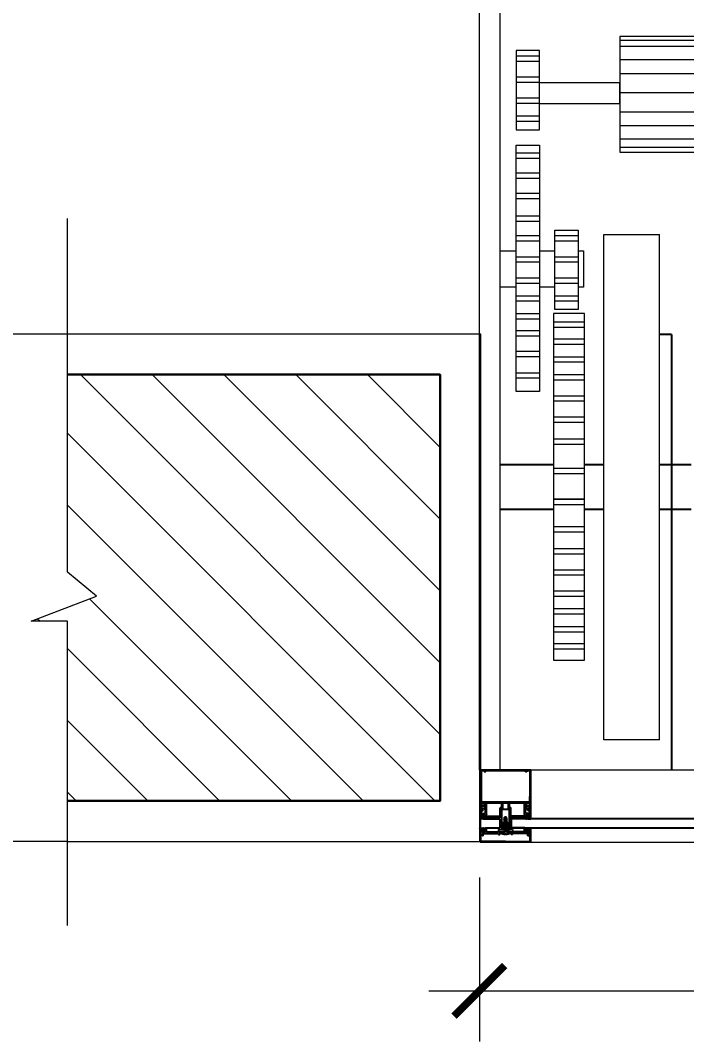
# Model space of a CAD drawing. Header units: millimetres. Extents: x 1336014 to 2939047, y -333549 to -60566.
# Drawn here: x 1480257 to 1480585, y -217693 to -217191 of the extents above; entities that cross this region are included whole.
import ezdxf

# ---------------------------------------------------------------- set-up
doc = ezdxf.new("R2010")
doc.units = ezdxf.units.MM
doc.header["$MEASUREMENT"] = 0
for name, color, linetype, lineweight in [('08.Dim', 156, 'Continuous', 15), ('09.Hatch', 250, 'Continuous', 5), ('DIM', 252, 'Continuous', 20), ('Door-Windows', 142, 'Continuous', 25), ('nep', 9, 'Continuous', 15), ('thick', 31, 'Continuous', 25), ('thin', 251, 'Continuous', 5), ('wall', 4, 'Continuous', 9)]:
    doc.layers.add(name, color=color, linetype=linetype, lineweight=lineweight)
doc.layers.add('Alu', color=6, linetype='Continuous')
doc.styles.add('TT5_Text Dim', font='hoatbif.shx', dxfattribs={"width": 0.6})
doc.dimstyles.new('TT5_Dim 1-25', dxfattribs={"dimscale": 25, "dimtxt": 2.2, "dimasz": 1, "dimexe": 1, "dimexo": 0, "dimgap": 0.5, "dimtad": 1, "dimdec": 0, "dimzin": 0, "dimdsep": 46, "dimtxsty": 'TT5_Text Dim', "dimblk": 'ARCHTICK', "dimcen": 0, "dimdle": 1, "dimclrd": 256, "dimclre": 256, "dimclrt": 1, "dimadec": 0, "dimazin": 0, "dimtfac": 0.015, "dimtdec": 0, "dimtix": 1, "dimtmove": 2, "dimatfit": 3, "dimldrblk": 'DOT', "dimfxl": 1, "dimtolj": 1, "dimtzin": 0, "dimlwd": -1, "dimlwe": -1, "dimarcsym": 1})

# ---------------------------------------------------------------- blocks, each defined once
blk = doc.blocks.new('_ARCHTICK')
at = {"const_width": 0.15}
blk.add_lwpolyline([(-0.5, -0.5), (0.5, 0.5)], dxfattribs=at)
blk = doc.blocks.new('*D2445')
at = {"layer": '08.Dim', "ltscale": 200, "transparency": 16777216}
for p, q in [((1480483.08, -217612.59), (1480483.08, -217693.48)), ((1480983.08, -217612.59), (1480983.08, -217693.48)), ((1480458.08, -217668.48), (1481008.08, -217668.48))]:
    blk.add_line(p, q, dxfattribs=at)
at = {"layer": 'Defpoints', "color": 0, "ltscale": 200, "transparency": 16777216}
for p in [(1480483.08, -217612.59), (1480983.08, -217612.59), (1480983.08, -217668.48)]:
    blk.add_point(p, dxfattribs=at)
at = {"layer": '08.Dim', "ltscale": 200, "transparency": 16777216, "xscale": 25, "yscale": 25, "zscale": 25, "rotation": 180}
blk.add_blockref('_ARCHTICK', (1480483.08, -217668.48), dxfattribs=at)
at = {"layer": '08.Dim', "ltscale": 200, "transparency": 16777216, "xscale": 25, "yscale": 25, "zscale": 25}
blk.add_blockref('_ARCHTICK', (1480983.08, -217668.48), dxfattribs=at)
at = {"layer": '08.Dim', "color": 1, "ltscale": 200, "transparency": 16777216, "insert": (1480733.08, -217628.48), "char_height": 55, "attachment_point": 5, "style": 'TT5_Text Dim'}
blk.add_mtext('\\A1;500', dxfattribs=at)
blk = doc.blocks.new('_DOT')
blk.add_line((-0.5, 0), (-1, 0))
at = {"const_width": 0.5}
blk.add_lwpolyline([(-0.25, 0, 1), (0.25, 0, 1)], format="xyb", close=True, dxfattribs=at)
blk = doc.blocks.new('d2')
at = {"layer": 'Alu', "linetype": 'ByBlock'}
for p, q in [((0, 7.1), (0, 0.1)), ((0, 7.1), (1.95, 7.1)), ((1.75, 7.1), (1.75, 7.02)), ((1.75, 7.1), (1.77, 7.03)), ((1.77, 7.03), (2, 7.12)), ((2, 7.03), (2, 7.12)), ((3.21, 6.97), (3.21, 7.1)), ((3.21, 7.1), (10, 7.1)), ((3.45, 7.1), (3.45, 6.78)), ((3.45, 6.88), (3.45, 7.1)), ((3.45, 6.88), (3.45, 7.1)), ((3.45, 6.88), (3.45, 7.1)), ((4.57, 7.1), (4.57, 6.94)), ((4.57, 7.1), (4.57, 6.91)), ((10, 0.1), (10, 7.1)), ((0.08, 7.02), (1.34, 7.02)), ((0.08, 3.6), (0.08, 7.02)), ((0.89, 6.7), (0.89, 6.76)), ((0.89, 6.7), (1.09, 6.7)), ((1.13, 7.02), (1.25, 7.02)), ((1.21, 6.58), (1.21, 4.56)), ((1.25, 7.02), (1.35, 6.92)), ((1.34, 7.02), (1.34, 6.95)), ((1.37, 6.82), (1.61, 6.89)), ((1.37, 6.62), (1.45, 6.84)), ((1.37, 6.82), (1.37, 6.42)), ((1.37, 6.38), (1.37, 6.82)), ((1.37, 6.62), (1.45, 6.41)), ((1.37, 6.38), (1.61, 6.38)), ((1.41, 6.22), (1.77, 6.22)), ((1.41, 6.22), (1.41, 4.68)), ((1.42, 6.95), (1.42, 7.02)), ((1.75, 7.02), (1.42, 7.02)), ((1.42, 6.91), (1.77, 7.02)), ((1.45, 6.84), (1.6, 6.85)), ((1.45, 6.41), (1.6, 6.39)), ((1.61, 6.69), (1.49, 6.69)), ((1.61, 6.56), (1.49, 6.56)), ((1.6, 6.77), (1.6, 6.85)), ((1.6, 6.77), (1.77, 6.77)), ((1.6, 6.48), (1.6, 6.39)), ((1.6, 6.48), (1.77, 6.48)), ((1.61, 6.89), (1.61, 6.77)), ((1.61, 6.77), (1.61, 6.89)), ((1.61, 6.77), (1.69, 6.77)), ((1.61, 6.69), (1.74, 6.69)), ((1.61, 6.56), (1.74, 6.56)), ((1.61, 6.46), (1.69, 6.46)), ((1.61, 6.38), (1.61, 6.46)), ((1.61, 6.46), (1.61, 6.38)), ((1.77, 6.77), (1.77, 7.03)), ((1.77, 7.03), (1.77, 6.86)), ((1.77, 7.02), (1.77, 6.85)), ((1.77, 6.23), (1.77, 6.48)), ((1.77, 6.38), (1.77, 6.22)), ((1.77, 6.23), (1.89, 6.23)), ((1.89, 6.99), (2, 7.03)), ((1.89, 6.7), (1.89, 6.99)), ((1.89, 6.7), (2, 6.75)), ((1.89, 6.62), (2, 6.66)), ((1.89, 6.31), (1.89, 6.62)), ((1.89, 6.31), (2, 6.36)), ((1.89, 6.23), (2, 6.27)), ((2, 6.66), (2, 6.75)), ((2, 6.27), (2, 6.36)), ((2, 6.27), (2, 4.37)), ((3.2, 6.3), (3.2, 4.37)), ((3.21, 6.97), (3.21, 6.96)), ((3.21, 6.95), (3.21, 6.96)), ((3.21, 6.88), (3.21, 6.95)), ((3.21, 6.88), (3.21, 6.87)), ((3.21, 6.86), (3.21, 6.87)), ((3.21, 6.82), (3.21, 6.86)), ((3.21, 6.82), (3.21, 6.81)), ((3.21, 6.8), (3.21, 6.81)), ((3.21, 6.73), (3.21, 6.8)), ((3.21, 6.73), (3.21, 6.72)), ((3.21, 6.71), (3.21, 6.72)), ((3.21, 6.7), (3.21, 6.71)), ((3.21, 6.7), (3.21, 6.69)), ((3.21, 6.7), (3.21, 6.7)), ((3.21, 6.68), (3.21, 6.69)), ((3.21, 6.68), (3.21, 6.61)), ((3.21, 6.61), (3.21, 6.6)), ((3.21, 6.59), (3.21, 6.6)), ((3.21, 6.59), (3.21, 6.55)), ((3.21, 6.54), (3.21, 6.53)), ((3.21, 6.52), (3.21, 6.53)), ((3.21, 6.52), (3.21, 6.45)), ((3.21, 6.45), (3.21, 6.44)), ((3.21, 6.43), (3.21, 6.44)), ((3.21, 6.43), (3.21, 6.36)), ((3.21, 6.36), (3.21, 6.35)), ((3.21, 6.34), (3.21, 6.35)), ((3.21, 6.34), (3.21, 6.3)), ((3.45, 6.3), (3.21, 6.3)), ((3.3, 7), (3.3, 6.83)), ((3.36, 7), (3.3, 7)), ((3.3, 6.7), (3.3, 6.83)), ((3.3, 6.7), (3.3, 6.57)), ((3.3, 6.4), (3.3, 6.57)), ((3.36, 6.4), (3.3, 6.4)), ((3.36, 7), (3.36, 6.83)), ((3.36, 6.83), (3.36, 6.7)), ((3.36, 6.57), (3.36, 6.7)), ((3.36, 6.4), (3.36, 6.57)), ((3.56, 6.78), (3.45, 6.78)), ((3.56, 6.62), (3.45, 6.62)), ((3.45, 6.47), (3.45, 6.62)), ((3.45, 6.3), (3.45, 6.51)), ((3.45, 6.51), (3.45, 6.14)), ((3.45, 6.51), (3.45, 6.14)), ((3.45, 4.16), (3.45, 6.51)), ((3.45, 6.3), (3.45, 6.47)), ((3.59, 6.73), (3.49, 6.73)), ((3.59, 6.67), (3.49, 6.67)), ((3.64, 6.78), (3.56, 6.78)), ((3.64, 6.62), (3.56, 6.62)), ((3.61, 6.78), (3.58, 6.78)), ((3.61, 6.78), (3.58, 6.78)), ((3.61, 6.62), (3.58, 6.62)), ((3.61, 6.62), (3.58, 6.62)), ((3.7, 6.73), (3.59, 6.73)), ((3.7, 6.67), (3.59, 6.67)), ((3.61, 6.94), (3.61, 6.82)), ((3.61, 6.94), (3.81, 6.94)), ((3.61, 6.94), (3.61, 6.78)), ((3.61, 6.78), (3.61, 6.94)), ((3.61, 6.78), (3.61, 6.94)), ((3.61, 6.62), (3.61, 6.46)), ((3.61, 6.46), (3.61, 6.62)), ((3.61, 6.46), (3.61, 6.62)), ((3.61, 6.62), (3.61, 6.46)), ((3.61, 6.46), (3.61, 6.58)), ((3.61, 6.46), (3.61, 6.58)), ((3.61, 6.46), (3.81, 6.46)), ((3.61, 6.23), (3.61, 4.38)), ((3.64, 6.83), (3.67, 6.85)), ((3.64, 6.78), (3.64, 6.83)), ((3.64, 6.62), (3.64, 6.57)), ((3.64, 6.62), (3.64, 6.57)), ((3.64, 6.57), (3.67, 6.55)), ((3.72, 6.85), (3.67, 6.85)), ((3.72, 6.55), (3.67, 6.55)), ((3.71, 6.3), (3.67, 6.3)), ((3.67, 6.3), (3.76, 6.3)), ((3.77, 6.7), (3.72, 6.85)), ((3.77, 6.7), (3.72, 6.55)), ((3.81, 6.94), (3.81, 6.46)), ((3.85, 6.22), (5.37, 6.22)), ((3.97, 6.86), (3.97, 6.46)), ((4.05, 6.94), (4.29, 6.94)), ((4.05, 6.36), (5.05, 6.36)), ((4.29, 6.94), (4.29, 6.84)), ((4.38, 6.74), (4.58, 6.74)), ((4.45, 6.94), (4.57, 6.94)), ((4.69, 6.86), (4.45, 6.86)), ((4.57, 6.4), (4.57, 6.53)), ((4.69, 6.86), (4.61, 6.87)), ((4.69, 6.58), (4.61, 6.57)), ((5.01, 6.36), (4.61, 6.36)), ((4.93, 6.98), (4.69, 6.98)), ((4.69, 6.98), (4.69, 6.86)), ((4.69, 6.86), (4.69, 6.83)), ((4.69, 6.58), (4.69, 6.46)), ((4.93, 6.46), (4.69, 6.46)), ((4.93, 6.46), (4.93, 6.98)), ((5.05, 6.4), (5.05, 6.98)), ((5.05, 6.98), (5.37, 6.98)), ((5.18, 6.45), (5.13, 6.4)), ((5.24, 6.45), (5.18, 6.45)), ((5.37, 6.98), (5.37, 4.16)), ((5.37, 6.22), (5.37, 6.38)), ((5.53, 6.94), (6.29, 6.94)), ((5.53, 6.94), (5.53, 0.26)), ((9.84, 6.94), (6.29, 6.94)), ((9.68, 6.54), (9.68, 6.38)), ((9.84, 6.54), (9.68, 6.54)), ((9.68, 6.38), (9.84, 6.38)), ((9.84, 6.94), (9.84, 6.54)), ((9.84, 6.94), (9.84, 6.54)), ((9.84, 6.38), (9.84, 0.86)), ((1.05, 4.56), (1.05, 4.4)), ((1.05, 4.56), (1.21, 4.56)), ((1.33, 4.4), (1.05, 4.4)), ((1.22, 4.24), (1.38, 4.24)), ((1.38, 3.76), (1.38, 4.24)), ((1.45, 4.28), (1.45, 3.75)), ((1.77, 4.56), (1.53, 4.56)), ((1.77, 4.56), (1.77, 3.75)), ((3.2, 4.37), (2, 4.37)), ((3.67, 4.32), (4.69, 4.32)), ((0.08, 3.6), (0.08, 0.18)), ((1.14, 3.64), (1.06, 3.64)), ((1.14, 3.64), (1.06, 3.64)), ((1.06, 3.56), (1.14, 3.56)), ((1.14, 3.56), (1.06, 3.56)), ((1.14, 3.56), (1.14, 3.64)), ((1.38, 2.96), (1.22, 2.96)), ((1.38, 3.76), (1.38, 3.76)), ((1.38, 3.76), (1.38, 3.75)), ((1.52, 3.75), (1.38, 3.75)), ((1.44, 3.45), (1.38, 3.45)), ((1.38, 3.44), (1.38, 3.45)), ((1.38, 2.96), (1.38, 3.44)), ((1.38, 2.96), (1.38, 3.44)), ((1.38, 3.04), (1.38, 3.44)), ((1.38, 2.96), (1.38, 3.04)), ((1.45, 3.44), (1.53, 3.76)), ((1.45, 2.92), (1.45, 3.42)), ((1.46, 3.44), (1.54, 3.76)), ((1.46, 3.44), (1.46, 3.43)), ((1.59, 3.45), (1.47, 3.45)), ((1.67, 3.75), (1.55, 3.75)), ((1.59, 3.44), (1.67, 3.76)), ((1.61, 3.44), (1.69, 3.76)), ((1.73, 3.45), (1.61, 3.45)), ((1.61, 3.44), (1.61, 3.43)), ((1.81, 3.75), (1.69, 3.75)), ((1.74, 3.44), (1.81, 3.76)), ((1.75, 3.44), (1.83, 3.76)), ((1.88, 3.45), (1.75, 3.45)), ((1.75, 3.44), (1.75, 3.43)), ((1.77, 4.08), (1.77, 4.16)), ((1.77, 3.75), (1.77, 4.16)), ((1.77, 4.16), (5.37, 4.16)), ((1.77, 4.08), (2.01, 3.92)), ((1.77, 3.04), (1.77, 3.45)), ((1.77, 2.64), (1.77, 3.45)), ((1.77, 3.12), (2.01, 3.28)), ((1.77, 3.12), (1.77, 3.04)), ((5.37, 3.04), (1.77, 3.04)), ((1.96, 3.75), (1.84, 3.75)), ((1.88, 3.44), (1.96, 3.76)), ((1.9, 3.44), (1.89, 3.43)), ((1.9, 3.44), (1.97, 3.76)), ((2.02, 3.45), (1.9, 3.45)), ((2.1, 3.75), (1.98, 3.75)), ((3.2, 2.83), (2, 2.83)), ((2, 0.93), (2, 2.83)), ((2.01, 3.92), (2.05, 4.08)), ((2.05, 3.12), (2.01, 3.28)), ((2.02, 3.44), (2.1, 3.76)), ((2.04, 3.44), (2.12, 3.76)), ((2.16, 3.45), (2.04, 3.45)), ((2.04, 3.44), (2.04, 3.43)), ((2.05, 4.08), (2.69, 4.08)), ((2.69, 3.12), (2.05, 3.12)), ((2.24, 3.75), (2.12, 3.75)), ((2.17, 3.44), (2.25, 3.76)), ((2.18, 3.44), (2.26, 3.76)), ((2.18, 3.44), (2.18, 3.43)), ((2.31, 3.45), (2.19, 3.45)), ((2.25, 3.8), (2.28, 3.8)), ((2.25, 3.41), (2.27, 3.44)), ((2.39, 3.75), (2.27, 3.75)), ((2.27, 3.44), (2.29, 3.44)), ((2.28, 3.8), (2.3, 3.76)), ((2.31, 3.41), (2.29, 3.44)), ((2.37, 3.76), (2.3, 3.76)), ((2.3, 3.76), (2.37, 3.76)), ((2.31, 3.44), (2.39, 3.76)), ((2.31, 3.44), (2.31, 3.44)), ((2.32, 3.41), (2.33, 3.44)), ((2.33, 3.44), (2.41, 3.76)), ((2.47, 3.45), (2.33, 3.45)), ((2.33, 3.44), (2.45, 3.44)), ((2.33, 3.44), (2.33, 3.43)), ((2.39, 3.78), (2.37, 3.76)), ((2.4, 3.78), (2.41, 3.76)), ((2.41, 3.76), (2.53, 3.76)), ((2.55, 3.75), (2.41, 3.75)), ((2.47, 3.41), (2.45, 3.44)), ((2.47, 3.44), (2.55, 3.76)), ((2.48, 3.41), (2.49, 3.44)), ((2.49, 3.44), (2.57, 3.76)), ((2.63, 3.45), (2.49, 3.45)), ((2.49, 3.44), (2.49, 3.43)), ((2.49, 3.44), (2.61, 3.44)), ((2.55, 3.78), (2.53, 3.76)), ((2.56, 3.78), (2.57, 3.76)), ((2.57, 3.76), (2.69, 3.76)), ((2.71, 3.75), (2.57, 3.75)), ((2.63, 3.41), (2.61, 3.44)), ((2.63, 3.44), (2.71, 3.76)), ((2.64, 3.41), (2.65, 3.44)), ((2.65, 3.44), (2.73, 3.76)), ((2.79, 3.45), (2.65, 3.45)), ((2.65, 3.44), (2.65, 3.43)), ((2.65, 3.44), (2.77, 3.44)), ((2.69, 3.8), (2.69, 4.08)), ((2.71, 3.78), (2.69, 3.76)), ((2.69, 3.41), (2.69, 3.12)), ((2.72, 3.78), (2.73, 3.76)), ((2.73, 3.76), (2.85, 3.76)), ((2.87, 3.75), (2.73, 3.75)), ((2.79, 3.41), (2.77, 3.44)), ((2.79, 3.44), (2.87, 3.76)), ((2.8, 3.41), (2.81, 3.44)), ((2.81, 3.44), (2.89, 3.76)), ((2.95, 3.45), (2.81, 3.45)), ((2.81, 3.44), (2.81, 3.43)), ((2.81, 3.44), (2.93, 3.44)), ((2.87, 3.78), (2.85, 3.76)), ((2.88, 3.78), (2.89, 3.76)), ((2.89, 3.76), (3.01, 3.76)), ((3.03, 3.75), (2.89, 3.75)), ((2.95, 3.41), (2.93, 3.44)), ((2.95, 3.44), (3.03, 3.76)), ((2.97, 3.44), (2.96, 3.43)), ((2.96, 3.41), (2.97, 3.44)), ((2.97, 3.44), (3.04, 3.76)), ((3.11, 3.45), (2.97, 3.45)), ((2.97, 3.44), (3.09, 3.44)), ((3.03, 3.78), (3.01, 3.76)), ((3.04, 3.78), (3.05, 3.76)), ((3.05, 3.76), (3.17, 3.76)), ((3.19, 3.75), (3.05, 3.75)), ((3.11, 3.41), (3.09, 3.44)), ((3.11, 3.44), (3.15, 3.6)), ((3.12, 3.41), (3.13, 3.44)), ((3.13, 3.44), (3.17, 3.6)), ((3.21, 3.45), (3.13, 3.45)), ((3.13, 3.44), (3.13, 3.43)), ((3.13, 3.44), (3.25, 3.44)), ((3.15, 3.6), (3.16, 3.61)), ((3.16, 3.61), (3.17, 3.6)), ((3.19, 3.78), (3.17, 3.76)), ((3.19, 3.75), (3.21, 3.75)), ((3.2, 3.78), (3.21, 3.76)), ((3.2, 0.9), (3.2, 2.83)), ((3.21, 3.76), (3.45, 3.76)), ((3.21, 3.75), (3.3, 3.74)), ((3.21, 3.45), (3.21, 3.75)), ((3.21, 3.45), (3.3, 3.47)), ((3.27, 3.41), (3.25, 3.44)), ((3.28, 3.41), (3.29, 3.44)), ((3.45, 3.6), (3.29, 3.74)), ((3.29, 3.46), (3.45, 3.6)), ((3.29, 3.44), (3.45, 3.44)), ((3.45, 4.16), (3.61, 4.16)), ((3.45, 4.16), (4.09, 4.16)), ((3.45, 3.76), (3.45, 3.44)), ((3.45, 3.04), (3.61, 3.04)), ((3.45, 3.04), (4.09, 3.04)), ((3.45, 3.04), (3.45, 0.68)), ((3.67, 2.88), (4.69, 2.88)), ((4.09, 4.16), (4.09, 4.17)), ((4.09, 4.17), (4.32, 4.17)), ((4.09, 3.04), (4.09, 3.02)), ((4.09, 3.02), (4.32, 3.02)), ((4.32, 4.17), (4.63, 4.17)), ((4.32, 3.02), (4.63, 3.02)), ((4.57, 4), (5.37, 4)), ((4.57, 3.2), (4.57, 4)), ((5.37, 3.2), (4.57, 3.2)), ((5.37, 4), (5.37, 3.2)), ((5.37, 3.04), (5.37, 0.22)), ((1.05, 2.64), (1.05, 2.8)), ((1.33, 2.8), (1.05, 2.8)), ((1.05, 2.64), (1.21, 2.64)), ((1.21, 0.62), (1.21, 2.64)), ((1.41, 0.98), (1.41, 2.52)), ((1.77, 2.64), (1.53, 2.64)), ((3.61, 0.96), (3.61, 2.81)), ((0, 0.1), (1.95, 0.1)), ((0.08, 0.18), (1.34, 0.18)), ((0.89, 0.5), (0.89, 0.43)), ((0.89, 0.5), (1.09, 0.5)), ((1.25, 0.18), (1.35, 0.27)), ((1.34, 0.18), (1.34, 0.25)), ((1.37, 0.82), (1.61, 0.82)), ((1.37, 0.82), (1.37, 0.38)), ((1.37, 0.58), (1.45, 0.79)), ((1.37, 0.38), (1.37, 0.78)), ((1.37, 0.58), (1.45, 0.37)), ((1.37, 0.38), (1.61, 0.3)), ((1.41, 0.98), (1.77, 0.98)), ((1.42, 0.28), (1.77, 0.18)), ((1.42, 0.25), (1.42, 0.18)), ((1.75, 0.18), (1.42, 0.18)), ((1.45, 0.79), (1.6, 0.81)), ((1.45, 0.37), (1.6, 0.35)), ((1.61, 0.65), (1.49, 0.65)), ((1.61, 0.51), (1.49, 0.51)), ((1.6, 0.73), (1.6, 0.81)), ((1.6, 0.73), (1.77, 0.73)), ((1.6, 0.43), (1.6, 0.35)), ((1.6, 0.43), (1.77, 0.43)), ((1.61, 0.74), (1.61, 0.82)), ((1.61, 0.82), (1.61, 0.74)), ((1.61, 0.74), (1.69, 0.74)), ((1.61, 0.65), (1.74, 0.65)), ((1.61, 0.51), (1.74, 0.51)), ((1.61, 0.42), (1.61, 0.3)), ((1.61, 0.3), (1.61, 0.42)), ((1.61, 0.42), (1.69, 0.42)), ((1.75, 0.1), (1.75, 0.18)), ((1.75, 0.1), (1.77, 0.17)), ((1.77, 0.82), (1.77, 0.98)), ((1.77, 0.98), (1.89, 0.98)), ((1.77, 0.98), (1.77, 0.73)), ((1.77, 0.6), (1.77, 0.56)), ((1.77, 0.43), (1.77, 0.18)), ((1.77, 0.18), (1.77, 0.34)), ((1.77, 0.17), (2, 0.08)), ((1.89, 0.98), (2, 0.93)), ((1.89, 0.89), (2, 0.85)), ((1.89, 0.89), (1.89, 0.59)), ((1.89, 0.59), (2, 0.55)), ((1.89, 0.5), (1.89, 0.21)), ((1.89, 0.5), (2, 0.46)), ((1.89, 0.21), (2, 0.17)), ((2, 0.85), (2, 0.93)), ((2, 0.46), (2, 0.55)), ((2, 0.08), (2, 0.17)), ((3.45, 0.9), (3.2, 0.9)), ((3.2, 0.85), (3.2, 0.9)), ((3.2, 0.85), (3.21, 0.84)), ((3.2, 0.83), (3.21, 0.84)), ((3.2, 0.77), (3.2, 0.83)), ((3.2, 0.77), (3.21, 0.76)), ((3.2, 0.75), (3.21, 0.76)), ((3.2, 0.68), (3.2, 0.75)), ((3.2, 0.68), (3.21, 0.67)), ((3.2, 0.66), (3.21, 0.67)), ((3.2, 0.61), (3.2, 0.66)), ((3.2, 0.61), (3.21, 0.6)), ((3.2, 0.59), (3.21, 0.6)), ((3.2, 0.53), (3.2, 0.59)), ((3.2, 0.53), (3.21, 0.52)), ((3.2, 0.51), (3.21, 0.52)), ((3.2, 0.5), (3.2, 0.51)), ((3.2, 0.5), (3.2, 0.49)), ((3.2, 0.49), (3.21, 0.48)), ((3.2, 0.47), (3.21, 0.48)), ((3.2, 0.47), (3.2, 0.4)), ((3.2, 0.4), (3.21, 0.39)), ((3.2, 0.38), (3.21, 0.39)), ((3.2, 0.38), (3.2, 0.34)), ((3.2, 0.33), (3.21, 0.33)), ((3.2, 0.32), (3.21, 0.33)), ((3.2, 0.32), (3.2, 0.25)), ((3.2, 0.25), (3.21, 0.24)), ((3.2, 0.23), (3.21, 0.24)), ((3.2, 0.23), (3.2, 0.1)), ((3.2, 0.1), (10, 0.1)), ((3.35, 0.8), (3.3, 0.8)), ((3.3, 0.8), (3.3, 0.63)), ((3.3, 0.5), (3.3, 0.63)), ((3.3, 0.5), (3.3, 0.37)), ((3.3, 0.19), (3.3, 0.37)), ((3.35, 0.19), (3.3, 0.19)), ((3.35, 0.8), (3.35, 0.63)), ((3.35, 0.63), (3.35, 0.5)), ((3.35, 0.37), (3.35, 0.5)), ((3.35, 0.19), (3.35, 0.37)), ((3.45, 0.68), (3.45, 1.06)), ((3.45, 0.9), (3.45, 0.73)), ((3.45, 0.9), (3.45, 0.68)), ((3.45, 0.73), (3.45, 0.58)), ((3.55, 0.58), (3.45, 0.58)), ((3.45, 0.27), (3.45, 0.42)), ((3.55, 0.42), (3.45, 0.42)), ((3.45, 0.31), (3.45, 0.1)), ((3.45, 0.31), (3.45, 0.1)), ((3.45, 0.1), (3.45, 0.27)), ((3.58, 0.53), (3.48, 0.53)), ((3.58, 0.47), (3.48, 0.47)), ((3.63, 0.58), (3.55, 0.58)), ((3.63, 0.42), (3.55, 0.42)), ((3.61, 0.58), (3.58, 0.58)), ((3.69, 0.53), (3.58, 0.53)), ((3.69, 0.47), (3.58, 0.47)), ((3.61, 0.42), (3.58, 0.42)), ((3.61, 0.74), (3.81, 0.74)), ((3.61, 0.74), (3.61, 0.62)), ((3.61, 0.58), (3.61, 0.74)), ((3.61, 0.74), (3.61, 0.58)), ((3.61, 0.26), (3.61, 0.42)), ((3.61, 0.42), (3.61, 0.26)), ((3.61, 0.26), (3.61, 0.38)), ((3.61, 0.26), (3.81, 0.26)), ((3.63, 0.62), (3.66, 0.65)), ((3.63, 0.58), (3.63, 0.62)), ((3.63, 0.58), (3.63, 0.62)), ((3.63, 0.42), (3.63, 0.37)), ((3.63, 0.37), (3.66, 0.35)), ((3.71, 0.65), (3.66, 0.65)), ((3.71, 0.35), (3.66, 0.35)), ((3.71, 0.9), (3.67, 0.9)), ((3.67, 0.9), (3.76, 0.9)), ((3.77, 0.5), (3.71, 0.65)), ((3.77, 0.5), (3.71, 0.35)), ((3.81, 0.26), (3.81, 0.74)), ((3.85, 0.98), (5.37, 0.98)), ((3.97, 0.34), (3.97, 0.74)), ((4.05, 0.84), (5.05, 0.84)), ((4.05, 0.26), (4.29, 0.26)), ((4.29, 0.26), (4.29, 0.36)), ((4.38, 0.46), (4.58, 0.46)), ((4.69, 0.34), (4.45, 0.34)), ((4.45, 0.26), (4.57, 0.26)), ((4.57, 0.79), (4.57, 0.66)), ((4.57, 0.1), (4.57, 0.29)), ((4.57, 0.1), (4.57, 0.26)), ((5.01, 0.83), (4.61, 0.83)), ((4.69, 0.62), (4.61, 0.62)), ((4.69, 0.33), (4.61, 0.33)), ((4.93, 0.74), (4.69, 0.74)), ((4.69, 0.62), (4.69, 0.74)), ((4.69, 0.22), (4.69, 0.33)), ((4.93, 0.22), (4.69, 0.22)), ((4.93, 0.74), (4.93, 0.22)), ((5.05, 0.79), (5.05, 0.22)), ((5.37, 0.22), (5.05, 0.22)), ((5.18, 0.74), (5.13, 0.8)), ((5.24, 0.74), (5.18, 0.74)), ((5.37, 0.98), (5.37, 0.82)), ((6.29, 0.26), (5.53, 0.26)), ((9.84, 0.26), (6.29, 0.26)), ((9.68, 0.86), (9.84, 0.86)), ((9.68, 0.7), (9.68, 0.86)), ((9.84, 0.7), (9.68, 0.7)), ((9.84, 0.7), (9.84, 0.26))]:
    blk.add_line(p, q, dxfattribs=at)
for centre, radius, start, end in [((1.22, 6.7), 0.326, 104.3896, 169.8341), ((1.09, 6.58), 0.12, 0, 90), ((1.4, 7), 0.0959, 240.6686, 290.5465), ((1.53, 6.63), 0.0696, 121.7737, 187.3927), ((1.53, 6.61), 0.0696, 172.6073, 238.2263), ((1.69, 6.85), 0.08, 270, 0), ((1.69, 6.38), 0.08, 0, 90), ((1.71, 6.63), 0.0696, 352.6073, 58.2263), ((1.71, 6.61), 0.0696, 301.7737, 7.3927), ((3.59, 6.92), 0.139, 193.1395, 267.1518), ((3.59, 6.92), 0.139, 193.1395, 267.1518), ((3.48, 6.7), 0.0302, 91.9683, 181.9878), ((3.48, 6.7), 0.0302, 178.0122, 268.0317), ((3.59, 6.48), 0.139, 92.8482, 166.8605), ((3.59, 6.48), 0.139, 92.8482, 166.8605), ((3.69, 6.23), 0.0742, 104.4445, 173.7256), ((3.7, 6.7), 0.0302, 358.0122, 88.0317), ((3.7, 6.7), 0.0302, 271.9683, 1.9878), ((3.75, 6.23), 0.0692, 12.7293, 83.9963), ((3.85, 6.26), 0.04, 199.8838, 270), ((4.05, 6.86), 0.08, 90, 180), ((4.07, 6.45), 0.0927, 174.4974, 262.3772), ((4.4, 6.84), 0.102, 182.1661, 262.913), ((4.45, 6.9), 0.04, 90, 180), ((4.45, 6.9), 0.04, 180, 270), ((4.61, 6.91), 0.04, 180, 270), ((4.61, 6.53), 0.04, 90, 180), ((4.62, 6.4), 0.0426, 181.4498, 266.4981), ((4.55, 6.89), 0.156, 279.2886, 337.1798), ((5.01, 6.4), 0.0426, 273.5023, 358.55), ((5.03, 6.49), 0.13, 280.1768, 318.1773), ((5.24, 6.31), 0.149, 29.1373, 92.3294), ((2.42, 3.6), 1.36, 151.9275, 178.3146), ((1.33, 4.28), 0.12, 0, 90), ((1.46, 4.24), 0.076, 94.9337, 175.5785), ((1.53, 4.68), 0.12, 180, 270), ((3.69, 4.39), 0.0742, 186.2744, 255.5555), ((4.69, 4.24), 0.08, 248.2118, 90), ((2.42, 3.6), 1.36, 181.6854, 208.0725), ((1.33, 2.92), 0.12, 270, 0), ((1.45, 2.97), 0.0742, 184.1999, 268.8507), ((2.31, 3.41), 0.008, 206.5651, 333.4349), ((2.39, 3.78), 0.008, 26.5651, 153.4349), ((2.47, 3.41), 0.008, 206.5651, 333.4349), ((2.55, 3.78), 0.008, 26.5651, 153.4349), ((2.63, 3.41), 0.008, 206.5651, 333.4349), ((2.71, 3.78), 0.008, 26.5651, 153.4349), ((2.79, 3.41), 0.008, 206.5651, 333.4349), ((2.87, 3.78), 0.008, 26.5651, 153.4349), ((2.95, 3.41), 0.008, 206.5651, 333.4349), ((3.03, 3.78), 0.008, 26.5651, 153.4349), ((3.11, 3.41), 0.008, 206.5651, 333.4349), ((3.19, 3.78), 0.008, 26.5651, 153.4349), ((3.27, 3.41), 0.008, 206.5651, 333.4349), ((3.69, 2.8), 0.0742, 104.4445, 173.7256), ((4.59, 3.96), 0.215, 69.3371, 79.5795), ((4.59, 3.23), 0.215, 280.4205, 290.6629), ((4.69, 2.96), 0.08, 270, 111.7882), ((1.53, 2.52), 0.12, 90, 180), ((1.22, 0.49), 0.326, 190.1659, 255.6104), ((1.09, 0.62), 0.12, 270, 0), ((1.4, 0.19), 0.0959, 69.4535, 119.3314), ((1.53, 0.59), 0.0696, 121.7737, 187.3927), ((1.53, 0.57), 0.0696, 172.6073, 238.2263), ((1.69, 0.82), 0.08, 270, 0), ((1.69, 0.34), 0.08, 0, 90), ((1.71, 0.59), 0.0696, 352.6073, 58.2263), ((1.71, 0.57), 0.0696, 301.7737, 7.3927), ((3.59, 0.72), 0.139, 193.1395, 267.1518), ((3.48, 0.5), 0.0302, 91.9683, 181.9878), ((3.48, 0.5), 0.0302, 178.0122, 268.0317), ((3.59, 0.28), 0.139, 92.8482, 166.8605), ((3.69, 0.97), 0.0742, 186.2744, 255.5555), ((3.69, 0.5), 0.0302, 358.0122, 88.0317), ((3.69, 0.5), 0.0302, 271.9683, 1.9878), ((3.75, 0.97), 0.0692, 276.0037, 347.2707), ((3.85, 0.94), 0.04, 90, 160.1162), ((4.07, 0.75), 0.0927, 97.6228, 185.5026), ((4.05, 0.34), 0.08, 180, 270), ((4.4, 0.35), 0.102, 97.087, 177.8339), ((4.45, 0.3), 0.04, 90, 180), ((4.45, 0.3), 0.04, 180, 270), ((4.61, 0.79), 0.04, 90, 180), ((4.61, 0.66), 0.04, 180, 270), ((4.61, 0.29), 0.04, 90, 180), ((4.56, 0.32), 0.136, 6.436, 82.8356), ((5.01, 0.79), 0.04, 0, 90), ((5.03, 0.71), 0.13, 41.8227, 79.8232), ((5.24, 0.89), 0.149, 267.6706, 330.8627)]:
    blk.add_arc(centre, radius, start, end, dxfattribs=at)
blk.add_ellipse((1.38, 0.15), major_axis=(0.0508, -0.0508), ratio=0.416555, start_param=1.1761, end_param=4.317693, dxfattribs=at)
for points, knots in [([(1.45, 3.44), (1.45, 3.44), (1.45, 3.44), (1.45, 3.44), (1.44, 3.45)], [0.00728632, 0.00728632, 0.00728632, 0.00728632, 0.01802847, 0.0328157, 0.0328157, 0.0328157, 0.0328157]), ([(1.44, 3.45), (1.44, 3.44), (1.44, 3.43), (1.45, 3.42), (1.45, 3.42), (1.46, 3.43), (1.46, 3.43), (1.46, 3.43)], [0.0010686, 0.0010686, 0.0010686, 0.0010686, 0.1495234, 0.2566596, 0.3129407, 0.3831615, 0.4852856, 0.4852856, 0.4852856, 0.4852856]), ([(1.44, 3.44), (1.44, 3.44), (1.44, 3.43), (1.45, 3.42), (1.45, 3.42), (1.46, 3.43), (1.46, 3.43), (1.46, 3.43)], [0.0010686, 0.0010686, 0.0010686, 0.0010686, 0.1495234, 0.2566596, 0.3129407, 0.3831615, 0.4852856, 0.4852856, 0.4852856, 0.4852856]), ([(1.53, 3.76), (1.53, 3.77), (1.53, 3.77), (1.53, 3.78), (1.54, 3.78), (1.54, 3.78), (1.54, 3.78), (1.55, 3.77), (1.55, 3.76), (1.55, 3.75)], [0, 0, 0, 0, 0.177097, 0.2757717, 0.3201487, 0.3584963, 0.3951515, 0.5596801, 0.6271819, 0.6271819, 0.6271819, 0.6271819]), ([(1.54, 3.76), (1.54, 3.77), (1.54, 3.77), (1.55, 3.76), (1.55, 3.76), (1.55, 3.75)], [0, 0, 0, 0, 0.0693006, 0.1042879, 0.1478462, 0.1478462, 0.1478462, 0.1478462]), ([(1.59, 3.44), (1.59, 3.44), (1.59, 3.44), (1.59, 3.44), (1.59, 3.45)], [0.00728632, 0.00728632, 0.00728632, 0.00728632, 0.01802847, 0.0328157, 0.0328157, 0.0328157, 0.0328157]), ([(1.59, 3.45), (1.59, 3.44), (1.59, 3.43), (1.59, 3.42), (1.6, 3.42), (1.6, 3.43), (1.6, 3.43), (1.61, 3.43)], [0.0010686, 0.0010686, 0.0010686, 0.0010686, 0.1495234, 0.2566596, 0.3129407, 0.3831615, 0.4852856, 0.4852856, 0.4852856, 0.4852856]), ([(1.59, 3.44), (1.59, 3.44), (1.59, 3.43), (1.59, 3.42), (1.6, 3.42), (1.6, 3.43), (1.6, 3.43), (1.61, 3.43)], [0.0010686, 0.0010686, 0.0010686, 0.0010686, 0.1495234, 0.2566596, 0.3129407, 0.3831615, 0.4852856, 0.4852856, 0.4852856, 0.4852856]), ([(1.67, 3.76), (1.67, 3.77), (1.67, 3.77), (1.68, 3.78), (1.68, 3.78), (1.68, 3.78), (1.69, 3.78), (1.69, 3.77), (1.69, 3.76), (1.69, 3.75)], [0, 0, 0, 0, 0.177097, 0.2757717, 0.3201487, 0.3584963, 0.3951515, 0.5596801, 0.6271819, 0.6271819, 0.6271819, 0.6271819]), ([(1.69, 3.76), (1.69, 3.77), (1.69, 3.77), (1.69, 3.76), (1.69, 3.76), (1.69, 3.75)], [0, 0, 0, 0, 0.0693006, 0.1042879, 0.1478462, 0.1478462, 0.1478462, 0.1478462]), ([(1.74, 3.44), (1.74, 3.44), (1.74, 3.44), (1.73, 3.44), (1.73, 3.45)], [0.00728632, 0.00728632, 0.00728632, 0.00728632, 0.01802847, 0.0328157, 0.0328157, 0.0328157, 0.0328157]), ([(1.73, 3.45), (1.73, 3.44), (1.73, 3.43), (1.74, 3.42), (1.74, 3.42), (1.75, 3.43), (1.75, 3.43), (1.75, 3.43)], [0.0010686, 0.0010686, 0.0010686, 0.0010686, 0.1495234, 0.2566596, 0.3129407, 0.3831615, 0.4852856, 0.4852856, 0.4852856, 0.4852856]), ([(1.73, 3.44), (1.73, 3.44), (1.73, 3.43), (1.74, 3.42), (1.74, 3.42), (1.75, 3.43), (1.75, 3.43), (1.75, 3.43)], [0.0010686, 0.0010686, 0.0010686, 0.0010686, 0.1495234, 0.2566596, 0.3129407, 0.3831615, 0.4852856, 0.4852856, 0.4852856, 0.4852856]), ([(1.81, 3.76), (1.82, 3.77), (1.82, 3.77), (1.82, 3.78), (1.82, 3.78), (1.83, 3.78), (1.83, 3.78), (1.83, 3.77), (1.84, 3.76), (1.84, 3.75)], [0, 0, 0, 0, 0.177097, 0.2757717, 0.3201487, 0.3584963, 0.3951515, 0.5596801, 0.6271819, 0.6271819, 0.6271819, 0.6271819]), ([(1.83, 3.76), (1.83, 3.77), (1.83, 3.77), (1.83, 3.76), (1.83, 3.76), (1.84, 3.75)], [0, 0, 0, 0, 0.0693006, 0.1042879, 0.1478462, 0.1478462, 0.1478462, 0.1478462]), ([(1.88, 3.45), (1.88, 3.44), (1.88, 3.43), (1.88, 3.42), (1.89, 3.42), (1.89, 3.43), (1.89, 3.43), (1.89, 3.43)], [0.0010686, 0.0010686, 0.0010686, 0.0010686, 0.1495234, 0.2566596, 0.3129407, 0.3831615, 0.4852856, 0.4852856, 0.4852856, 0.4852856]), ([(1.88, 3.44), (1.88, 3.44), (1.88, 3.44), (1.88, 3.44), (1.88, 3.45)], [0.00728632, 0.00728632, 0.00728632, 0.00728632, 0.01802847, 0.0328157, 0.0328157, 0.0328157, 0.0328157]), ([(1.88, 3.44), (1.88, 3.44), (1.88, 3.43), (1.88, 3.42), (1.89, 3.42), (1.89, 3.43), (1.89, 3.43), (1.89, 3.43)], [0.0010686, 0.0010686, 0.0010686, 0.0010686, 0.1495234, 0.2566596, 0.3129407, 0.3831615, 0.4852856, 0.4852856, 0.4852856, 0.4852856]), ([(1.96, 3.76), (1.96, 3.77), (1.96, 3.77), (1.96, 3.78), (1.97, 3.78), (1.97, 3.78), (1.97, 3.78), (1.98, 3.77), (1.98, 3.76), (1.98, 3.75)], [0, 0, 0, 0, 0.177097, 0.2757717, 0.3201487, 0.3584963, 0.3951515, 0.5596801, 0.6271819, 0.6271819, 0.6271819, 0.6271819]), ([(1.97, 3.76), (1.97, 3.77), (1.97, 3.77), (1.98, 3.76), (1.98, 3.76), (1.98, 3.75)], [0, 0, 0, 0, 0.0693006, 0.1042879, 0.1478462, 0.1478462, 0.1478462, 0.1478462]), ([(2.02, 3.44), (2.02, 3.44), (2.02, 3.44), (2.02, 3.44), (2.02, 3.45)], [0.00728632, 0.00728632, 0.00728632, 0.00728632, 0.01802847, 0.0328157, 0.0328157, 0.0328157, 0.0328157]), ([(2.02, 3.45), (2.02, 3.44), (2.02, 3.43), (2.02, 3.42), (2.03, 3.42), (2.03, 3.43), (2.04, 3.43), (2.04, 3.43)], [0.0010686, 0.0010686, 0.0010686, 0.0010686, 0.1495234, 0.2566596, 0.3129407, 0.3831615, 0.4852856, 0.4852856, 0.4852856, 0.4852856]), ([(2.02, 3.44), (2.02, 3.44), (2.02, 3.43), (2.02, 3.42), (2.03, 3.42), (2.03, 3.43), (2.04, 3.43), (2.04, 3.43)], [0.0010686, 0.0010686, 0.0010686, 0.0010686, 0.1495234, 0.2566596, 0.3129407, 0.3831615, 0.4852856, 0.4852856, 0.4852856, 0.4852856]), ([(2.1, 3.76), (2.1, 3.77), (2.11, 3.77), (2.11, 3.78), (2.11, 3.78), (2.12, 3.78), (2.12, 3.78), (2.12, 3.77), (2.12, 3.76), (2.12, 3.75)], [0, 0, 0, 0, 0.177097, 0.2757717, 0.3201487, 0.3584963, 0.3951515, 0.5596801, 0.6271819, 0.6271819, 0.6271819, 0.6271819]), ([(2.12, 3.76), (2.12, 3.77), (2.12, 3.77), (2.12, 3.76), (2.12, 3.76), (2.12, 3.75)], [0, 0, 0, 0, 0.0693006, 0.1042879, 0.1478462, 0.1478462, 0.1478462, 0.1478462]), ([(2.16, 3.45), (2.16, 3.44), (2.16, 3.43), (2.17, 3.42), (2.17, 3.42), (2.18, 3.43), (2.18, 3.43), (2.18, 3.43)], [0.0010686, 0.0010686, 0.0010686, 0.0010686, 0.1495234, 0.2566596, 0.3129407, 0.3831615, 0.4852856, 0.4852856, 0.4852856, 0.4852856]), ([(2.16, 3.45), (2.16, 3.44), (2.16, 3.43), (2.17, 3.42), (2.17, 3.42), (2.18, 3.43), (2.18, 3.43), (2.18, 3.43)], [0.0010686, 0.0010686, 0.0010686, 0.0010686, 0.1495234, 0.2566596, 0.3129407, 0.3831615, 0.4852856, 0.4852856, 0.4852856, 0.4852856]), ([(2.17, 3.44), (2.17, 3.44), (2.17, 3.44), (2.17, 3.44), (2.16, 3.45)], [0.00728632, 0.00728632, 0.00728632, 0.00728632, 0.01802847, 0.0328157, 0.0328157, 0.0328157, 0.0328157]), ([(2.25, 3.76), (2.25, 3.77), (2.25, 3.77), (2.25, 3.78), (2.26, 3.78), (2.26, 3.78), (2.26, 3.78), (2.27, 3.77), (2.27, 3.76), (2.27, 3.75)], [0, 0, 0, 0, 0.177097, 0.2757717, 0.3201487, 0.3584963, 0.3951515, 0.5596801, 0.6271819, 0.6271819, 0.6271819, 0.6271819]), ([(2.26, 3.76), (2.26, 3.77), (2.26, 3.77), (2.27, 3.76), (2.27, 3.76), (2.27, 3.75)], [0, 0, 0, 0, 0.0693006, 0.1042879, 0.1478462, 0.1478462, 0.1478462, 0.1478462]), ([(2.31, 3.45), (2.31, 3.44), (2.31, 3.43), (2.31, 3.42), (2.32, 3.42), (2.32, 3.43), (2.32, 3.43), (2.33, 3.43)], [0.0010686, 0.0010686, 0.0010686, 0.0010686, 0.1495234, 0.2566596, 0.3129407, 0.3831615, 0.4852856, 0.4852856, 0.4852856, 0.4852856]), ([(2.31, 3.44), (2.31, 3.44), (2.31, 3.44), (2.31, 3.44), (2.31, 3.45)], [0.00728632, 0.00728632, 0.00728632, 0.00728632, 0.01802847, 0.0328157, 0.0328157, 0.0328157, 0.0328157]), ([(2.39, 3.76), (2.39, 3.77), (2.39, 3.77), (2.4, 3.78), (2.4, 3.78), (2.4, 3.78), (2.41, 3.78), (2.41, 3.77), (2.41, 3.76), (2.41, 3.75)], [0, 0, 0, 0, 0.177097, 0.2757717, 0.3201487, 0.3584963, 0.3951515, 0.5596801, 0.6271819, 0.6271819, 0.6271819, 0.6271819]), ([(2.41, 3.76), (2.41, 3.77), (2.41, 3.77), (2.41, 3.76), (2.41, 3.76), (2.41, 3.75)], [0, 0, 0, 0, 0.0693006, 0.1042879, 0.1478462, 0.1478462, 0.1478462, 0.1478462]), ([(2.47, 3.44), (2.47, 3.44), (2.47, 3.44), (2.47, 3.44), (2.47, 3.45)], [0.00728632, 0.00728632, 0.00728632, 0.00728632, 0.01802847, 0.0315944, 0.0315944, 0.0315944, 0.0315944]), ([(2.47, 3.45), (2.47, 3.44), (2.47, 3.43), (2.47, 3.42), (2.48, 3.42), (2.48, 3.43), (2.49, 3.43), (2.49, 3.43)], [0.0010686, 0.0010686, 0.0010686, 0.0010686, 0.1495234, 0.2566596, 0.3129407, 0.3831615, 0.4852856, 0.4852856, 0.4852856, 0.4852856]), ([(2.55, 3.76), (2.55, 3.77), (2.55, 3.77), (2.56, 3.78), (2.56, 3.78), (2.56, 3.78), (2.57, 3.78), (2.57, 3.77), (2.57, 3.76), (2.57, 3.75)], [0, 0, 0, 0, 0.177097, 0.2757717, 0.3201487, 0.3584963, 0.3951515, 0.5596801, 0.6271819, 0.6271819, 0.6271819, 0.6271819]), ([(2.57, 3.76), (2.57, 3.77), (2.57, 3.77), (2.57, 3.76), (2.57, 3.76), (2.57, 3.75)], [0, 0, 0, 0, 0.0693006, 0.1042879, 0.1478462, 0.1478462, 0.1478462, 0.1478462]), ([(2.63, 3.44), (2.63, 3.44), (2.63, 3.44), (2.63, 3.44), (2.63, 3.45)], [0.00728632, 0.00728632, 0.00728632, 0.00728632, 0.01802847, 0.0315944, 0.0315944, 0.0315944, 0.0315944]), ([(2.63, 3.45), (2.63, 3.44), (2.63, 3.43), (2.63, 3.42), (2.64, 3.42), (2.64, 3.43), (2.65, 3.43), (2.65, 3.43)], [0.0010686, 0.0010686, 0.0010686, 0.0010686, 0.1495234, 0.2566596, 0.3129407, 0.3831615, 0.4852856, 0.4852856, 0.4852856, 0.4852856]), ([(2.71, 3.76), (2.71, 3.77), (2.71, 3.77), (2.72, 3.78), (2.72, 3.78), (2.72, 3.78), (2.73, 3.78), (2.73, 3.77), (2.73, 3.76), (2.73, 3.75)], [0, 0, 0, 0, 0.177097, 0.2757717, 0.3201487, 0.3584963, 0.3951515, 0.5596801, 0.6271819, 0.6271819, 0.6271819, 0.6271819]), ([(2.73, 3.76), (2.73, 3.77), (2.73, 3.77), (2.73, 3.76), (2.73, 3.76), (2.73, 3.75)], [0, 0, 0, 0, 0.0693006, 0.1042879, 0.1478462, 0.1478462, 0.1478462, 0.1478462]), ([(2.79, 3.44), (2.79, 3.44), (2.79, 3.44), (2.79, 3.44), (2.79, 3.45)], [0.00728632, 0.00728632, 0.00728632, 0.00728632, 0.01802847, 0.0315944, 0.0315944, 0.0315944, 0.0315944]), ([(2.79, 3.45), (2.79, 3.44), (2.79, 3.43), (2.79, 3.42), (2.8, 3.42), (2.8, 3.43), (2.81, 3.43), (2.81, 3.43)], [0.0010686, 0.0010686, 0.0010686, 0.0010686, 0.1495234, 0.2566596, 0.3129407, 0.3831615, 0.4852856, 0.4852856, 0.4852856, 0.4852856]), ([(2.79, 3.44), (2.79, 3.44), (2.79, 3.43), (2.79, 3.42), (2.8, 3.42), (2.8, 3.43), (2.81, 3.43), (2.81, 3.43)], [0.0010686, 0.0010686, 0.0010686, 0.0010686, 0.1495234, 0.2566596, 0.3129407, 0.3831615, 0.4852856, 0.4852856, 0.4852856, 0.4852856]), ([(2.87, 3.76), (2.87, 3.77), (2.87, 3.77), (2.88, 3.78), (2.88, 3.78), (2.88, 3.78), (2.89, 3.78), (2.89, 3.77), (2.89, 3.76), (2.89, 3.75)], [0, 0, 0, 0, 0.177097, 0.2757717, 0.3201487, 0.3584963, 0.3951515, 0.5596801, 0.6271819, 0.6271819, 0.6271819, 0.6271819]), ([(2.89, 3.76), (2.89, 3.77), (2.89, 3.77), (2.89, 3.76), (2.89, 3.76), (2.89, 3.75)], [0, 0, 0, 0, 0.0693006, 0.1042879, 0.1478462, 0.1478462, 0.1478462, 0.1478462]), ([(2.95, 3.44), (2.95, 3.44), (2.95, 3.44), (2.95, 3.44), (2.95, 3.45)], [0.00728632, 0.00728632, 0.00728632, 0.00728632, 0.01802847, 0.0315944, 0.0315944, 0.0315944, 0.0315944]), ([(2.95, 3.45), (2.95, 3.44), (2.95, 3.43), (2.95, 3.42), (2.96, 3.42), (2.96, 3.43), (2.96, 3.43), (2.96, 3.43)], [0.0059747, 0.0059747, 0.0059747, 0.0059747, 0.1495234, 0.2566596, 0.3129407, 0.3831615, 0.4852856, 0.4852856, 0.4852856, 0.4852856]), ([(3.03, 3.76), (3.03, 3.77), (3.03, 3.77), (3.04, 3.78), (3.04, 3.78), (3.04, 3.78), (3.05, 3.78), (3.05, 3.77), (3.05, 3.76), (3.05, 3.75)], [0, 0, 0, 0, 0.177097, 0.2757717, 0.3201487, 0.3584963, 0.3951515, 0.5596801, 0.6271819, 0.6271819, 0.6271819, 0.6271819]), ([(3.04, 3.76), (3.05, 3.77), (3.05, 3.77), (3.05, 3.76), (3.05, 3.76), (3.05, 3.75)], [0, 0, 0, 0, 0.0693006, 0.1042879, 0.1478462, 0.1478462, 0.1478462, 0.1478462]), ([(3.11, 3.44), (3.11, 3.44), (3.11, 3.44), (3.11, 3.44), (3.11, 3.45)], [0.00728632, 0.00728632, 0.00728632, 0.00728632, 0.01802847, 0.0315944, 0.0315944, 0.0315944, 0.0315944]), ([(3.11, 3.45), (3.11, 3.44), (3.11, 3.43), (3.11, 3.42), (3.12, 3.42), (3.12, 3.43), (3.12, 3.43), (3.13, 3.43)], [0.0010686, 0.0010686, 0.0010686, 0.0010686, 0.1495234, 0.2566596, 0.3129407, 0.3831615, 0.4852856, 0.4852856, 0.4852856, 0.4852856])]:
    blk.add_open_spline(points, degree=3, knots=knots, dxfattribs=at)
blk = doc.blocks.new('*D2455')
at = {"layer": '08.Dim', "ltscale": 200, "transparency": 16777216}
for p, q in [((1480133.43, -217619.98), (1480133.43, -217319.98)), ((1480279.96, -217344.98), (1480108.43, -217344.98)), ((1480279.96, -217594.98), (1480108.43, -217594.98))]:
    blk.add_line(p, q, dxfattribs=at)
at = {"layer": 'Defpoints', "color": 0, "ltscale": 200, "transparency": 16777216}
for p in [(1480133.43, -217344.98), (1480279.96, -217344.98), (1480279.96, -217594.98)]:
    blk.add_point(p, dxfattribs=at)
at = {"layer": '08.Dim', "ltscale": 200, "transparency": 16777216, "xscale": 25, "yscale": 25, "zscale": 25}
for p, rotation in [((1480133.43, -217344.98), 90), ((1480133.43, -217594.98), 270)]:
    blk.add_blockref('_ARCHTICK', p, dxfattribs=dict(at, rotation=rotation))
at = {"layer": '08.Dim', "color": 1, "ltscale": 200, "transparency": 16777216, "insert": (1480093.43, -217469.98), "char_height": 55, "attachment_point": 5, "rotation": 90, "style": 'TT5_Text Dim'}
blk.add_mtext('\\A1;250', dxfattribs=at)

msp = doc.modelspace()

# ---------------------------------------------------------------- hatches: boundary and pattern name
at = {"layer": '09.Hatch', "ltscale": 0.5}
h = msp.add_hatch(dxfattribs=at)
h.set_pattern_fill('ANSI31', color=256, scale=200, angle=180, style=0)
h.set_pattern_definition([(315, (1474716.623, -216780.295), (-17.67767, -17.67767), [])])
h.paths.add_polyline_path([(1480463.72, -217574.98), (1480279.96, -217574.98), (1480279.96, -217486.45), (1480262.08, -217486.45), (1480294.36, -217474.12), (1480279.96, -217462.25), (1480279.96, -217364.98), (1480463.72, -217364.98)])

# ---------------------------------------------------------------- linework, layer by layer
at = {"layer": 'DIM'}
for p, q in [((1480552.25, -217200.27, 0), (1480615.7, -217200.27, 0)), ((1480552.25, -217203.28, 0), (1480615.7, -217203.28, 0)), ((1480552.25, -217209.83, 0), (1480615.7, -217209.83, 0)), ((1480552.25, -217216.66, 0), (1480615.7, -217216.66, 0)), ((1480552.25, -217225.95, 0), (1480615.7, -217225.95, 0)), ((1480552.25, -217235.49, 0), (1480615.7, -217235.49, 0)), ((1480552.25, -217242.32, 0), (1480615.7, -217242.32, 0)), ((1480552.25, -217248.88, 0), (1480615.7, -217248.88, 0)), ((1480552.25, -217252.97, 0), (1480615.7, -217252.97, 0)), ((1480544.42, -217295.9, 0), (1480571.79, -217295.9, 0)), ((1480544.42, -217544.91, 0), (1480544.42, -217295.9, 0)), ((1480571.79, -217544.91, 0), (1480571.79, -217295.9, 0)), ((1480571.79, -217544.91, 0), (1480544.42, -217544.91, 0)), ((1480508.08, -217559.56), (1480980.58, -217559.56)), ((1480508.08, -217595.27), (1480980.86, -217595.27))]:
    msp.add_line(p, q, dxfattribs=at)
at = {"layer": 'Door-Windows', "elevation": 0}
msp.add_lwpolyline([(1480498.32, -217588.13), (1480990.32, -217588.13), (1480990.32, -217583.84), (1480498.32, -217583.84)], close=True, dxfattribs=at)
at = {"layer": 'nep', "ltscale": 0.5, "elevation": 0}
msp.add_lwpolyline([(1480279.96, -217636.38), (1480279.96, -217486.45), (1480262.08, -217486.45), (1480294.36, -217474.12), (1480279.96, -217462.25), (1480279.96, -217288.13)], dxfattribs=at)
at = {"layer": 'nep', "elevation": 0}
msp.add_lwpolyline([(1480279.96, -217594.98), (1480483.72, -217594.98), (1480483.72, -217344.98), (1480279.96, -217344.98)], dxfattribs=at)
at = {"layer": 'thick'}
for p, q in [((1480577.83, -217345.27, 0), (1480577.83, -217559.56, 0)), ((1480493.08, -217409.32, 0), (1480519.61, -217409.32, 0)), ((1480534.85, -217409.32, 0), (1480544.42, -217409.32, 0)), ((1480571.79, -217409.32, 0), (1480587.54, -217409.32, 0)), ((1480493.08, -217431.22, 0), (1480519.61, -217431.22, 0)), ((1480534.85, -217431.22, 0), (1480544.42, -217431.22, 0)), ((1480571.79, -217431.22, 0), (1480587.54, -217431.22, 0))]:
    msp.add_line(p, q, dxfattribs=at)
msp.add_lwpolyline([(1480577.83, -217345.27), (1480571.79, -217345.27)], dxfattribs=at)
at = {"layer": 'thick', "elevation": 0}
msp.add_lwpolyline([(1480483.08, -217589.78), (1480483.08, -217589.78)], dxfattribs=at)
at = {"layer": 'thin'}
for p, q in [((1480512.64, -217208.09, 0), (1480501.22, -217208.09, 0)), ((1480512.64, -217210.69, 0), (1480501.22, -217210.69, 0)), ((1480512.64, -217218.47, 0), (1480501.22, -217218.47, 0)), ((1480512.64, -217221.07, 0), (1480501.22, -217221.07, 0)), ((1480512.64, -217228.86, 0), (1480501.22, -217228.86, 0)), ((1480512.64, -217231.45, 0), (1480501.22, -217231.45, 0)), ((1480512.64, -217237.68, 0), (1480501.22, -217237.68, 0)), ((1480512.64, -217240.27, 0), (1480501.22, -217240.27, 0)), ((1480501.22, -217255.69, 0), (1480512.64, -217255.69, 0)), ((1480501.22, -217258.29, 0), (1480512.64, -217258.29, 0)), ((1480501.22, -217265.57, 0), (1480512.64, -217265.57, 0)), ((1480501.22, -217268.16, 0), (1480512.64, -217268.16, 0)), ((1480501.22, -217275.63, 0), (1480512.64, -217275.63, 0)), ((1480501.22, -217278.23, 0), (1480512.64, -217278.23, 0)), ((1480501.22, -217286.82, 0), (1480512.64, -217286.82, 0)), ((1480501.22, -217289.42, 0), (1480512.64, -217289.42, 0)), ((1480501.22, -217296.51, 0), (1480512.64, -217296.51, 0)), ((1480520.32, -217296.51, 0), (1480531.74, -217296.51, 0)), ((1480501.22, -217299.1, 0), (1480512.64, -217299.1, 0)), ((1480520.32, -217299.1, 0), (1480531.74, -217299.1, 0)), ((1480501.22, -217306.89, 0), (1480512.64, -217306.89, 0)), ((1480520.32, -217306.89, 0), (1480531.74, -217306.89, 0)), ((1480501.22, -217309.48, 0), (1480512.64, -217309.48, 0)), ((1480520.32, -217309.48, 0), (1480531.74, -217309.48, 0)), ((1480501.22, -217317.27, 0), (1480512.64, -217317.27, 0)), ((1480520.32, -217317.27, 0), (1480531.74, -217317.27, 0)), ((1480501.22, -217319.86, 0), (1480512.64, -217319.86, 0)), ((1480520.32, -217319.86, 0), (1480531.74, -217319.86, 0)), ((1480501.22, -217326.09, 0), (1480512.64, -217326.09, 0)), ((1480501.22, -217328.69, 0), (1480512.64, -217328.69, 0)), ((1480520.32, -217326.09, 0), (1480531.74, -217326.09, 0)), ((1480520.32, -217328.69, 0), (1480531.74, -217328.69, 0)), ((1480501.22, -217334.92, 0), (1480512.64, -217334.92, 0)), ((1480501.22, -217337.51, 0), (1480512.64, -217337.51, 0)), ((1480534.85, -217339.19, 0), (1480519.61, -217339.19, 0)), ((1480501.22, -217343.22, 0), (1480512.64, -217343.22, 0)), ((1480534.85, -217341.79, 0), (1480519.61, -217341.79, 0)), ((1480501.22, -217345.82, 0), (1480512.64, -217345.82, 0)), ((1480534.85, -217347.5, 0), (1480519.61, -217347.5, 0)), ((1480501.22, -217353.48, 0), (1480512.64, -217353.48, 0)), ((1480534.85, -217350.09, 0), (1480519.61, -217350.09, 0)), ((1480501.22, -217356.07, 0), (1480512.64, -217356.07, 0)), ((1480534.85, -217356.32, 0), (1480519.61, -217356.32, 0)), ((1480534.85, -217358.92, 0), (1480519.61, -217358.92, 0)), ((1480501.22, -217364.04, 0), (1480512.64, -217364.04, 0)), ((1480501.22, -217366.63, 0), (1480512.64, -217366.63, 0)), ((1480534.85, -217365.15, 0), (1480519.61, -217365.15, 0)), ((1480534.85, -217367.74, 0), (1480519.61, -217367.74, 0)), ((1480534.85, -217375.53, 0), (1480519.61, -217375.53, 0)), ((1480534.85, -217378.12, 0), (1480519.61, -217378.12, 0)), ((1480534.85, -217385.91, 0), (1480519.61, -217385.91, 0)), ((1480534.85, -217388.5, 0), (1480519.61, -217388.5, 0)), ((1480534.85, -217396.81, 0), (1480519.61, -217396.81, 0)), ((1480534.85, -217399.4, 0), (1480519.61, -217399.4, 0)), ((1480534.85, -217411.28, 0), (1480519.61, -217411.28, 0)), ((1480534.85, -217413.92, 0), (1480519.61, -217413.92, 0)), ((1480534.85, -217426.39, 0), (1480519.61, -217426.39, 0)), ((1480534.85, -217426.43, 0), (1480519.61, -217426.43, 0)), ((1480534.85, -217429.03, 0), (1480519.61, -217429.03, 0)), ((1480534.85, -217439.93, 0), (1480519.61, -217439.93, 0)), ((1480534.85, -217442.52, 0), (1480519.61, -217442.52, 0)), ((1480534.85, -217450.83, 0), (1480519.61, -217450.83, 0)), ((1480534.85, -217453.42, 0), (1480519.61, -217453.42, 0)), ((1480534.85, -217461.21, 0), (1480519.61, -217461.21, 0)), ((1480534.85, -217463.8, 0), (1480519.61, -217463.8, 0)), ((1480534.85, -217471.59, 0), (1480519.61, -217471.59, 0)), ((1480534.85, -217474.18, 0), (1480519.61, -217474.18, 0)), ((1480534.85, -217480.41, 0), (1480519.61, -217480.41, 0)), ((1480534.85, -217483.01, 0), (1480519.61, -217483.01, 0)), ((1480534.85, -217489.24, 0), (1480519.61, -217489.24, 0)), ((1480534.85, -217491.83, 0), (1480519.61, -217491.83, 0)), ((1480534.85, -217497.54, 0), (1480519.61, -217497.54, 0)), ((1480534.85, -217500.14, 0), (1480519.61, -217500.14, 0)), ((1480483.08, -217580.27), (1480483.08, -217595.27))]:
    msp.add_line(p, q, dxfattribs=at)
at = {"layer": 'thin', "elevation": 0}
for points in [[(1480615.7, -217198.38), (1480552.25, -217198.38), (1480552.25, -217255.47), (1480615.7, -217255.47)], [(1480512.64, -217231.45), (1480552.25, -217231.45), (1480552.25, -217221.23), (1480512.64, -217221.23)]]:
    msp.add_lwpolyline(points, dxfattribs=at)
at = {"layer": 'thin'}
for points in [[(1480512.64, -217205.39), (1480501.22, -217205.39), (1480501.22, -217244.49), (1480512.64, -217244.49)], [(1480501.22, -217252.04), (1480512.64, -217252.04), (1480512.64, -217373.35), (1480501.22, -217373.35)], [(1480520.32, -217293.8), (1480531.74, -217293.8), (1480531.74, -217332.9), (1480520.32, -217332.9)], [(1480534.85, -217334.84), (1480519.61, -217334.84), (1480519.61, -217505.7), (1480534.85, -217505.7)]]:
    msp.add_lwpolyline(points, close=True, dxfattribs=at)
for points in [[(1480493.54, -217304), (1480501.22, -217304)], [(1480512.64, -217304), (1480520.32, -217304)], [(1480531.74, -217304), (1480534.38, -217304), (1480534.38, -217321.93), (1480531.74, -217321.93)], [(1480501.22, -217321.93), (1480493.54, -217321.93)], [(1480520.32, -217321.93), (1480512.64, -217321.93)]]:
    msp.add_lwpolyline(points, dxfattribs=at)
at = {"layer": 'wall'}
msp.add_lwpolyline([(1480483.08, -217109.56), (1480493.08, -217109.56), (1480493.08, -217559.56), (1480483.08, -217559.56)], close=True, dxfattribs=at)
at = {"layer": 'wall', "color": 0, "lineweight": 30, "elevation": 0}
msp.add_lwpolyline([(1480279.96, -217364.98), (1480463.72, -217364.98), (1480463.72, -217574.98), (1480279.96, -217574.98)], dxfattribs=at)

# ---------------------------------------------------------------- block references
at = {"layer": 'Alu', "linetype": 'ByBlock', "extrusion": (3.86834e-27, -1.26573e-27, -1), "xscale": 3.57142857141298, "yscale": 3.57142857141298, "zscale": -3.571428571429499, "rotation": 90}
msp.add_blockref('d2', (-1480483.08, -217595.27), dxfattribs=at)

# ---------------------------------------------------------------- dimensions: what is measured, and where the dimension line sits
at = {"layer": '08.Dim', "ltscale": 200}
dim = msp.add_linear_dim(base=(1480133.43, -217344.98), p1=(1480279.96, -217594.98), p2=(1480279.96, -217344.98), angle=90, dimstyle='TT5_Dim 1-25', dxfattribs=at)
dim.commit()
dim.dimension.update_dxf_attribs({"geometry": '*D2455', "text_midpoint": (1480093.43, -217469.98)})
dim = msp.add_linear_dim(base=(1480983.08, -217668.48), p1=(1480483.08, -217612.59), p2=(1480983.08, -217612.59), dimstyle='TT5_Dim 1-25', dxfattribs=at)
dim.commit()
dim.dimension.update_dxf_attribs({"geometry": '*D2445', "text_midpoint": (1480733.08, -217628.48)})

doc.saveas('drawing.dxf')
